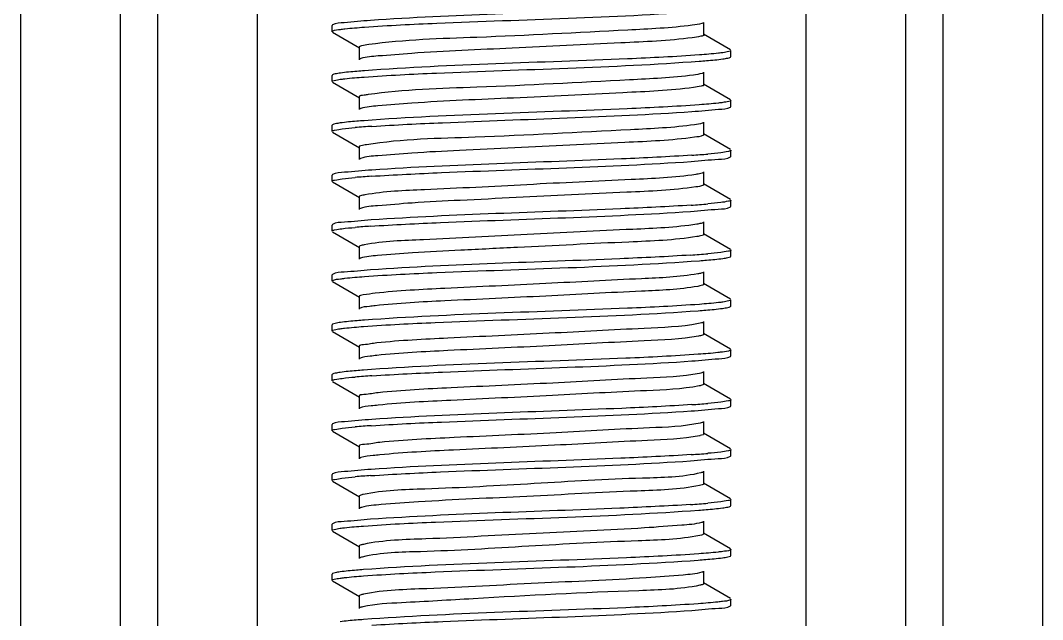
# Model space of a CAD drawing. Extents: x 4995099 to 5303443, y 4627657 to 4889583.
# Drawn here: x 5045632 to 5046242, y 4732679 to 4733037 of the extents above; entities that cross this region are included whole.
import ezdxf

# ---------------------------------------------------------------- set-up
doc = ezdxf.new("R2010")
doc.units = 0
doc.header["$LTSCALE"] = 1000
doc.header["$MEASUREMENT"] = 0
doc.layers.get('0').update_dxf_attribs({"color": 4, "linetype": 'CONTINUOUS'})

msp = doc.modelspace()

# ---------------------------------------------------------------- linework, layer by layer
at = {"linetype": 'Continuous'}
for p, q in [((5045631.61, 4737945.93), (5045631.61, 4732019.65)), ((5045691.14, 4737945.93), (5045691.14, 4732019.65)), ((5045713.46, 4737945.93), (5045713.46, 4732019.65)), ((5045773, 4737945.93), (5045773, 4732019.65)), ((5046100.42, 4737945.93), (5046100.42, 4732019.65)), ((5046159.95, 4737945.93), (5046159.95, 4732019.65)), ((5046182.28, 4737945.93), (5046182.28, 4732019.65)), ((5046241.81, 4737945.93), (5046241.81, 4732019.65)), ((5045817.93, 4733034.32), (5045817.64, 4733034)), ((5045817.64, 4733030.28), (5045817.64, 4733034)), ((5045817.64, 4733030.28), (5045817.64, 4733034)), ((5046039.66, 4733028.41), (5046039.66, 4733035.86)), ((5045817.93, 4733029.95), (5045834.08, 4733020.6)), ((5046055.49, 4733019.44), (5046039.34, 4733028.79)), ((5045833.76, 4733020.97), (5045833.76, 4733013.53)), ((5046055.49, 4733015.07), (5046055.77, 4733015.39)), ((5046055.77, 4733015.39), (5046055.77, 4733019.11)), ((5046055.77, 4733015.39), (5046055.77, 4733019.11)), ((5045817.93, 4733004.56), (5045817.64, 4733004.23)), ((5045817.64, 4733000.51), (5045817.64, 4733004.23)), ((5045817.64, 4733000.51), (5045817.64, 4733004.23)), ((5046039.66, 4732998.65), (5046039.66, 4733006.09)), ((5045817.93, 4733000.18), (5045834.08, 4732990.83)), ((5046055.49, 4732989.67), (5046039.34, 4732999.03)), ((5045833.76, 4732991.21), (5045833.76, 4732983.77)), ((5046055.49, 4732985.3), (5046055.77, 4732985.63)), ((5046055.77, 4732985.63), (5046055.77, 4732989.35)), ((5046055.77, 4732985.63), (5046055.77, 4732989.35)), ((5045817.93, 4732974.79), (5045817.64, 4732974.46)), ((5045817.64, 4732970.74), (5045817.64, 4732974.46)), ((5045817.64, 4732970.74), (5045817.64, 4732974.46)), ((5046039.66, 4732968.88), (5046039.66, 4732976.32)), ((5045817.93, 4732970.42), (5045834.08, 4732961.06)), ((5046055.49, 4732959.91), (5046039.34, 4732969.26)), ((5045833.76, 4732961.44), (5045833.76, 4732954)), ((5046055.49, 4732955.53), (5046055.77, 4732955.86)), ((5046055.77, 4732955.86), (5046055.77, 4732959.58)), ((5046055.77, 4732955.86), (5046055.77, 4732959.58)), ((5045817.93, 4732945.02), (5045817.64, 4732944.7)), ((5045817.64, 4732940.98), (5045817.64, 4732944.7)), ((5045817.64, 4732940.98), (5045817.64, 4732944.7)), ((5046039.66, 4732939.12), (5046039.66, 4732946.56)), ((5045817.93, 4732940.65), (5045834.08, 4732931.3)), ((5046055.49, 4732930.14), (5046039.34, 4732939.49)), ((5045833.76, 4732931.68), (5045833.76, 4732924.23)), ((5046055.77, 4732926.09), (5046055.77, 4732929.81)), ((5046055.77, 4732926.09), (5046055.77, 4732929.81)), ((5045834.65, 4732924.86), (5045834.08, 4732924.61)), ((5046055.49, 4732925.77), (5046055.77, 4732926.09)), ((5045817.93, 4732915.26), (5045817.64, 4732914.93)), ((5045817.64, 4732911.21), (5045817.64, 4732914.93)), ((5045817.64, 4732911.21), (5045817.64, 4732914.93)), ((5046039.66, 4732909.35), (5046039.66, 4732916.79)), ((5045817.93, 4732910.88), (5045834.08, 4732901.53)), ((5046055.49, 4732900.37), (5046039.34, 4732909.73)), ((5045833.76, 4732901.91), (5045833.76, 4732894.47)), ((5046055.77, 4732896.33), (5046055.77, 4732900.05)), ((5046055.77, 4732896.33), (5046055.77, 4732900.05)), ((5045834.59, 4732895.07), (5045834.08, 4732894.84)), ((5046055.49, 4732896), (5046055.77, 4732896.33)), ((5046039.66, 4732879.58), (5046039.66, 4732887.03)), ((5045817.93, 4732885.49), (5045817.64, 4732885.17)), ((5045817.64, 4732881.45), (5045817.64, 4732885.17)), ((5045817.64, 4732881.45), (5045817.64, 4732885.17)), ((5045817.93, 4732881.12), (5045834.08, 4732871.77)), ((5046055.49, 4732870.61), (5046039.34, 4732879.96)), ((5045833.76, 4732872.14), (5045833.76, 4732864.7)), ((5046055.77, 4732866.56), (5046055.77, 4732870.28)), ((5046055.77, 4732866.56), (5046055.77, 4732870.28)), ((5046055.49, 4732866.24), (5046055.77, 4732866.56)), ((5046039.66, 4732849.82), (5046039.66, 4732857.26)), ((5045817.93, 4732855.73), (5045817.64, 4732855.4)), ((5045817.64, 4732851.68), (5045817.64, 4732855.4)), ((5045817.64, 4732851.68), (5045817.64, 4732855.4)), ((5045817.93, 4732851.35), (5045834.08, 4732842)), ((5046055.49, 4732840.84), (5046039.34, 4732850.2)), ((5045833.76, 4732842.38), (5045833.76, 4732834.94)), ((5046055.77, 4732836.8), (5046055.77, 4732840.52)), ((5046055.77, 4732836.8), (5046055.77, 4732840.52)), ((5046055.49, 4732836.47), (5046055.77, 4732836.8)), ((5046039.66, 4732820.05), (5046039.66, 4732827.49)), ((5045817.93, 4732825.96), (5045817.64, 4732825.63)), ((5045817.64, 4732821.91), (5045817.64, 4732825.63)), ((5045817.64, 4732821.91), (5045817.64, 4732825.63)), ((5045817.93, 4732821.59), (5045834.08, 4732812.23)), ((5046055.49, 4732811.08), (5046039.34, 4732820.43)), ((5045833.76, 4732812.61), (5045833.76, 4732805.17)), ((5046055.77, 4732807.03), (5046055.77, 4732810.75)), ((5046055.77, 4732807.03), (5046055.77, 4732810.75)), ((5046055.49, 4732806.7), (5046055.77, 4732807.03)), ((5045817.93, 4732796.19), (5045817.64, 4732795.87)), ((5045817.64, 4732792.15), (5045817.64, 4732795.87)), ((5045817.64, 4732792.15), (5045817.64, 4732795.87)), ((5046039.66, 4732790.29), (5046039.66, 4732797.73)), ((5045817.93, 4732791.82), (5045834.08, 4732782.47)), ((5046055.49, 4732781.31), (5046039.34, 4732790.66)), ((5045833.76, 4732782.85), (5045833.76, 4732775.4)), ((5046055.49, 4732776.94), (5046055.77, 4732777.26)), ((5046055.77, 4732777.26), (5046055.77, 4732780.98)), ((5046055.77, 4732777.26), (5046055.77, 4732780.98)), ((5045817.93, 4732766.43), (5045817.64, 4732766.1)), ((5045817.64, 4732762.38), (5045817.64, 4732766.1)), ((5045817.64, 4732762.38), (5045817.64, 4732766.1)), ((5046039.66, 4732760.52), (5046039.66, 4732767.96)), ((5045817.93, 4732762.05), (5045834.08, 4732752.7)), ((5046037.82, 4732759.62), (5046037.08, 4732759.46)), ((5046055.49, 4732751.54), (5046039.34, 4732760.9)), ((5045833.76, 4732753.08), (5045833.76, 4732745.64)), ((5046055.49, 4732747.17), (5046055.77, 4732747.5)), ((5046055.77, 4732747.5), (5046055.77, 4732751.22)), ((5046055.77, 4732747.5), (5046055.77, 4732751.22)), ((5045817.93, 4732736.66), (5045817.64, 4732736.34)), ((5045817.64, 4732732.62), (5045817.64, 4732736.34)), ((5045817.64, 4732732.62), (5045817.64, 4732736.34)), ((5046039.66, 4732730.75), (5046039.66, 4732738.2)), ((5045817.93, 4732732.29), (5045834.08, 4732722.94)), ((5046038.19, 4732729.95), (5046037.14, 4732729.7)), ((5046055.49, 4732721.78), (5046039.34, 4732731.13)), ((5045833.76, 4732723.31), (5045833.76, 4732715.87)), ((5046055.49, 4732717.41), (5046055.77, 4732717.73)), ((5046055.77, 4732717.73), (5046055.77, 4732721.45)), ((5046055.77, 4732717.73), (5046055.77, 4732721.45)), ((5045817.93, 4732706.9), (5045817.64, 4732706.57)), ((5045817.64, 4732702.85), (5045817.64, 4732706.57)), ((5045817.64, 4732702.85), (5045817.64, 4732706.57)), ((5046039.66, 4732700.99), (5046039.66, 4732708.43)), ((5045817.93, 4732702.52), (5045834.08, 4732693.17)), ((5046055.49, 4732692.01), (5046039.34, 4732701.37)), ((5045833.76, 4732693.55), (5045833.76, 4732686.11)), ((5046055.49, 4732687.64), (5046055.77, 4732687.97)), ((5046055.77, 4732687.97), (5046055.77, 4732691.69)), ((5046055.77, 4732687.97), (5046055.77, 4732691.69))]:
    msp.add_line(p, q, dxfattribs=at)
for centre, radius, start, end in [((5045876.11, 4732440.4), 534.52, 93.71895, 94.79924), ((5045997.95, 4733481.69), 526.25, 273.76006, 274.8008), ((5045875.6, 4732417.15), 527.98, 93.75186, 94.80005), ((5045997.44, 4733458.37), 532.72, 273.72734, 274.80006), ((5045875.06, 4732394.16), 521.18, 93.78639, 94.80097), ((5045996.96, 4733434.7), 538.84, 273.69663, 274.79946), ((5045876.13, 4732291.36), 534.73, 93.7179, 94.79922), ((5045997.97, 4733332.64), 526.03, 273.76117, 274.80082), ((5045875.62, 4732268.1), 528.2, 93.75075, 94.80002), ((5046032.04, 4732813.61), 24.9, 281.44919, 282.46194), ((5045997.46, 4733309.33), 532.52, 273.72838, 274.80008), ((5045875.08, 4732245.11), 521.41, 93.78523, 94.80094), ((5045996.98, 4733285.67), 538.64, 273.6976, 274.79947)]:
    msp.add_arc(centre, radius, start, end, dxfattribs=at)
for points, knots in [([(5046031.69, 4733045.81), (5046017.59, 4733044.88), (5045953.9, 4733041.84), (5045890.14, 4733040.32), (5045840.63, 4733036.99)], [0, 0, 0, 0, 0.221727, 1, 1, 1, 1]), ([(5045836.95, 4733033.01), (5045851.34, 4733034.06), (5045918.01, 4733037.31), (5045984.78, 4733038.61), (5046036.96, 4733042.46)], [0, 0, 0, 0, 0.216168, 1, 1, 1, 1]), ([(5045840.63, 4733036.99), (5045835.37, 4733036.63), (5045828.01, 4733035.61), (5045819.98, 4733035.5), (5045817.93, 4733034.32)], [0, 0, 0, 0, 0.690699, 1, 1, 1, 1]), ([(5046032.69, 4733034.1), (5046019.9, 4733032.48), (5045976.97, 4733030.44), (5045912.66, 4733026.81), (5045860.9, 4733025.55), (5045839.5, 4733022.56)], [0, 0, 0, 0, 0.199783, 0.665188, 1, 1, 1, 1]), ([(5046039.33, 4733035.48), (5046039.07, 4733035.32), (5046036.89, 4733034.6), (5046034.63, 4733034.35), (5046032.69, 4733034.1)], [0, 0, 0, 0, 0.137062, 1, 1, 1, 1]), ([(5045817.64, 4733030.28), (5045817.64, 4733030.43), (5045819.41, 4733031.54), (5045821.02, 4733031.43), (5045822.59, 4733031.65)], [0, 0, 0, 0, 0.088884, 1, 1, 1, 1]), ([(5045822.59, 4733031.65), (5045823.5, 4733031.77), (5045828.28, 4733032.35), (5045833.07, 4733032.73), (5045836.95, 4733033.01)], [0, 0, 0, 0, 0.191575, 1, 1, 1, 1]), ([(5046039.66, 4733028.41), (5046039.66, 4733027.76), (5046036.17, 4733027.36), (5046034.43, 4733026.88), (5046032.69, 4733026.66)], [0, 0, 0, 0, 0.271371, 1, 1, 1, 1]), ([(5045839.5, 4733022.56), (5045838.06, 4733022.36), (5045836.58, 4733021.98), (5045833.76, 4733021.52), (5045833.76, 4733020.97)], [0, 0, 0, 0, 0.725335, 1, 1, 1, 1]), ([(5046032.69, 4733026.66), (5046018.54, 4733024.86), (5045982.64, 4733023.26), (5045926.85, 4733020.37), (5045878.41, 4733018.53), (5045848.43, 4733016), (5045838.17, 4733015.27), (5045834.86, 4733014.23)], [0, 0, 0, 0, 0.215732, 0.542961, 0.846149, 0.947566, 1, 1, 1, 1]), ([(5046036.96, 4733016.41), (5046022.67, 4733015.36), (5045955.99, 4733012.11), (5045889.22, 4733010.78), (5045836.95, 4733006.97)], [0, 0, 0, 0, 0.214685, 1, 1, 1, 1]), ([(5046050.97, 4733017.76), (5046050.09, 4733017.64), (5046045.42, 4733017.06), (5046040.74, 4733016.69), (5046036.96, 4733016.41)], [0, 0, 0, 0, 0.191301, 1, 1, 1, 1]), ([(5046055.77, 4733019.11), (5046055.77, 4733018.65), (5046053.42, 4733018.25), (5046052.18, 4733017.93), (5046050.97, 4733017.76)], [0, 0, 0, 0, 0.27461, 1, 1, 1, 1]), ([(5045834.86, 4733014.23), (5045834.71, 4733014.18), (5045834.45, 4733014.09), (5045834.19, 4733013.97), (5045834.08, 4733013.91)], [0, 0, 0, 0, 0.562806, 1, 1, 1, 1]), ([(5045836.75, 4733003.23), (5045851.11, 4733004.28), (5045917.83, 4733007.53), (5045984.64, 4733008.84), (5046036.89, 4733012.69)], [0, 0, 0, 0, 0.215679, 1, 1, 1, 1]), ([(5046036.89, 4733012.69), (5046038.33, 4733012.79), (5046043.03, 4733013.16), (5046047.73, 4733013.58), (5046050.96, 4733014.04)], [0, 0, 0, 0, 0.307511, 1, 1, 1, 1]), ([(5046050.96, 4733014.04), (5046051.94, 4733014.18), (5046053.46, 4733014.44), (5046055.01, 4733014.79), (5046055.49, 4733015.07)], [0, 0, 0, 0, 0.642979, 1, 1, 1, 1]), ([(5045822.59, 4733005.6), (5045821.57, 4733005.46), (5045820.02, 4733005.19), (5045818.42, 4733004.84), (5045817.93, 4733004.56)], [0, 0, 0, 0, 0.644106, 1, 1, 1, 1]), ([(5045822.53, 4733001.87), (5045823.44, 4733002), (5045828.16, 4733002.57), (5045832.91, 4733002.95), (5045836.75, 4733003.23)], [0, 0, 0, 0, 0.191496, 1, 1, 1, 1]), ([(5045836.95, 4733006.97), (5045835.47, 4733006.86), (5045830.68, 4733006.49), (5045825.89, 4733006.06), (5045822.59, 4733005.6)], [0, 0, 0, 0, 0.307212, 1, 1, 1, 1]), ([(5046033.42, 4733004.43), (5046020.74, 4733002.73), (5045977.55, 4733000.75), (5045912.88, 4732996.98), (5045860.62, 4732995.85), (5045839.11, 4732992.74)], [0, 0, 0, 0, 0.197098, 0.665048, 1, 1, 1, 1]), ([(5046039.33, 4733005.71), (5046039.09, 4733005.57), (5046037.16, 4733004.91), (5046035.14, 4733004.66), (5046033.42, 4733004.43)], [0, 0, 0, 0, 0.140352, 1, 1, 1, 1]), ([(5045817.64, 4733000.51), (5045817.64, 4733000.98), (5045820.05, 4733001.37), (5045821.31, 4733001.7), (5045822.53, 4733001.87)], [0, 0, 0, 0, 0.274258, 1, 1, 1, 1]), ([(5046033.42, 4732996.99), (5046019.44, 4732995.11), (5045983.52, 4732993.58), (5045927.52, 4732990.62), (5045878.63, 4732988.8), (5045848.39, 4732986.21), (5045838.06, 4732985.51), (5045834.78, 4732984.43)], [0, 0, 0, 0, 0.212511, 0.540713, 0.846077, 0.947938, 1, 1, 1, 1]), ([(5046039.66, 4732998.65), (5046039.66, 4732998.05), (5046036.57, 4732997.62), (5046034.98, 4732997.2), (5046033.42, 4732996.99)], [0, 0, 0, 0, 0.273189, 1, 1, 1, 1]), ([(5045839.11, 4732992.74), (5045838.33, 4732992.63), (5045836.82, 4732992.2), (5045833.75, 4732992.29), (5045833.76, 4732991.21)], [0, 0, 0, 0, 0.421551, 1, 1, 1, 1]), ([(5046036.89, 4732986.64), (5046022.56, 4732985.59), (5045955.85, 4732982.33), (5045889.03, 4732981.01), (5045836.75, 4732977.18)], [0, 0, 0, 0, 0.215024, 1, 1, 1, 1]), ([(5046032.47, 4732982.61), (5046037.8, 4732982.97), (5046045.27, 4732984), (5046053.41, 4732984.11), (5046055.49, 4732985.3)], [0, 0, 0, 0, 0.690937, 1, 1, 1, 1]), ([(5046050.96, 4732987.99), (5046050.06, 4732987.87), (5046045.39, 4732987.29), (5046040.69, 4732986.92), (5046036.89, 4732986.64)], [0, 0, 0, 0, 0.191312, 1, 1, 1, 1]), ([(5046055.77, 4732989.35), (5046055.77, 4732988.88), (5046053.41, 4732988.49), (5046052.17, 4732988.17), (5046050.96, 4732987.99)], [0, 0, 0, 0, 0.274539, 1, 1, 1, 1]), ([(5045834.78, 4732984.43), (5045834.65, 4732984.39), (5045834.41, 4732984.3), (5045834.18, 4732984.2), (5045834.08, 4732984.14)], [0, 0, 0, 0, 0.558561, 1, 1, 1, 1]), ([(5045841.44, 4732973.79), (5045855.5, 4732974.72), (5045919.17, 4732977.77), (5045982.92, 4732979.29), (5046032.47, 4732982.61)], [0, 0, 0, 0, 0.220951, 1, 1, 1, 1]), ([(5045822.53, 4732975.83), (5045821.53, 4732975.69), (5045819.99, 4732975.42), (5045818.42, 4732975.07), (5045817.93, 4732974.79)], [0, 0, 0, 0, 0.643624, 1, 1, 1, 1]), ([(5045836.75, 4732977.18), (5045835.29, 4732977.08), (5045830.54, 4732976.71), (5045825.8, 4732976.28), (5045822.53, 4732975.83)], [0, 0, 0, 0, 0.307309, 1, 1, 1, 1]), ([(5046034.11, 4732974.76), (5046021.43, 4732972.96), (5045977.62, 4732971.06), (5045912.45, 4732967.03), (5045859.59, 4732966.24), (5045838.17, 4732962.83)], [0, 0, 0, 0, 0.195714, 0.66858, 1, 1, 1, 1]), ([(5046039.33, 4732975.95), (5046039.11, 4732975.82), (5046037.41, 4732975.21), (5046035.62, 4732974.98), (5046034.11, 4732974.76)], [0, 0, 0, 0, 0.143993, 1, 1, 1, 1]), ([(5045817.64, 4732970.74), (5045817.64, 4732971.31), (5045820.69, 4732971.65), (5045822.2, 4732972.07), (5045823.73, 4732972.26)], [0, 0, 0, 0, 0.27062, 1, 1, 1, 1]), ([(5046034.11, 4732967.32), (5046020.31, 4732965.36), (5045984.41, 4732963.87), (5045937.6, 4732961.48), (5045895.24, 4732959.48), (5045867.91, 4732958.16), (5045848.37, 4732956.42), (5045837.97, 4732955.75), (5045834.71, 4732954.64)], [0, 0, 0, 0, 0.209152, 0.538245, 0.703966, 0.845837, 0.948213, 1, 1, 1, 1]), ([(5046039.66, 4732968.88), (5046039.66, 4732968.71), (5046037.7, 4732967.45), (5046035.87, 4732967.57), (5046034.11, 4732967.32)], [0, 0, 0, 0, 0.089964, 1, 1, 1, 1]), ([(5045838.17, 4732962.83), (5045837.06, 4732962.66), (5045835.88, 4732962.37), (5045833.75, 4732961.88), (5045833.76, 4732961.44)], [0, 0, 0, 0, 0.720116, 1, 1, 1, 1]), ([(5045834.71, 4732954.64), (5045834.59, 4732954.6), (5045834.38, 4732954.52), (5045834.17, 4732954.43), (5045834.08, 4732954.38)], [0, 0, 0, 0, 0.554726, 1, 1, 1, 1]), ([(5046032.47, 4732956.57), (5046018.49, 4732955.63), (5045954.82, 4732952.57), (5045891.08, 4732951.04), (5045841.44, 4732947.75)], [0, 0, 0, 0, 0.219663, 1, 1, 1, 1]), ([(5046032.08, 4732952.82), (5046037.5, 4732953.18), (5046045.09, 4732954.23), (5046053.38, 4732954.33), (5046055.49, 4732955.53)], [0, 0, 0, 0, 0.691235, 1, 1, 1, 1]), ([(5046055.77, 4732959.58), (5046055.77, 4732959.02), (5046052.79, 4732958.68), (5046051.3, 4732958.26), (5046049.8, 4732958.07)], [0, 0, 0, 0, 0.270908, 1, 1, 1, 1]), ([(5045841.05, 4732944), (5045855.04, 4732944.93), (5045918.71, 4732947.99), (5045982.46, 4732949.52), (5046032.08, 4732952.82)], [0, 0, 0, 0, 0.219921, 1, 1, 1, 1]), ([(5045817.64, 4732940.98), (5045817.64, 4732941.54), (5045820.64, 4732941.88), (5045822.15, 4732942.3), (5045823.65, 4732942.49)], [0, 0, 0, 0, 0.270822, 1, 1, 1, 1]), ([(5045841.44, 4732947.75), (5045835.99, 4732947.38), (5045828.37, 4732946.33), (5045820.04, 4732946.24), (5045817.93, 4732945.02)], [0, 0, 0, 0, 0.691322, 1, 1, 1, 1]), ([(5046034.76, 4732945.09), (5046022.04, 4732943.17), (5045988.35, 4732941.74), (5045934.36, 4732939.07), (5045881.37, 4732936.16), (5045848.89, 4732935.02), (5045837.15, 4732932.9)], [0, 0, 0, 0, 0.194809, 0.509786, 0.819314, 1, 1, 1, 1]), ([(5046039.33, 4732946.18), (5046038.84, 4732945.9), (5046037.28, 4732945.52), (5046035.75, 4732945.24), (5046034.76, 4732945.09)], [0, 0, 0, 0, 0.362559, 1, 1, 1, 1]), ([(5046034.76, 4732937.65), (5046021.16, 4732935.6), (5045985.28, 4732934.19), (5045938.42, 4732931.75), (5045895.7, 4732929.73), (5045868.08, 4732928.41), (5045848.38, 4732926.64), (5045837.9, 4732926), (5045834.65, 4732924.86)], [0, 0, 0, 0, 0.205664, 0.535582, 0.702489, 0.845448, 0.948405, 1, 1, 1, 1]), ([(5046039.66, 4732939.12), (5046039.66, 4732938.96), (5046037.98, 4732937.78), (5046036.31, 4732937.88), (5046034.76, 4732937.65)], [0, 0, 0, 0, 0.092494, 1, 1, 1, 1]), ([(5045837.15, 4732932.9), (5045836.3, 4732932.74), (5045835.34, 4732932.52), (5045833.75, 4732932.02), (5045833.76, 4732931.68)], [0, 0, 0, 0, 0.713836, 1, 1, 1, 1]), ([(5046055.77, 4732929.81), (5046055.77, 4732929.25), (5046052.75, 4732928.91), (5046051.24, 4732928.49), (5046049.72, 4732928.3)], [0, 0, 0, 0, 0.270705, 1, 1, 1, 1]), ([(5046032.08, 4732926.77), (5046018.04, 4732925.84), (5045954.36, 4732922.79), (5045890.62, 4732921.26), (5045841.05, 4732917.95)], [0, 0, 0, 0, 0.220688, 1, 1, 1, 1]), ([(5046031.7, 4732923.03), (5046037.22, 4732923.39), (5046044.93, 4732924.46), (5046053.35, 4732924.54), (5046055.49, 4732925.77)], [0, 0, 0, 0, 0.691515, 1, 1, 1, 1]), ([(5045841.05, 4732917.95), (5045835.69, 4732917.6), (5045828.19, 4732916.56), (5045820.01, 4732916.45), (5045817.93, 4732915.26)], [0, 0, 0, 0, 0.691024, 1, 1, 1, 1]), ([(5045840.64, 4732914.21), (5045854.57, 4732915.14), (5045918.25, 4732918.21), (5045982.01, 4732919.75), (5046031.7, 4732923.03)], [0, 0, 0, 0, 0.218885, 1, 1, 1, 1]), ([(5045817.64, 4732911.21), (5045817.64, 4732911.77), (5045820.59, 4732912.11), (5045822.08, 4732912.52), (5045823.56, 4732912.71)], [0, 0, 0, 0, 0.271063, 1, 1, 1, 1]), ([(5046035.37, 4732915.42), (5046022.77, 4732913.39), (5045988.91, 4732912.05), (5045934.52, 4732909.32), (5045881.1, 4732906.31), (5045848.39, 4732905.3), (5045836.73, 4732903.05)], [0, 0, 0, 0, 0.192287, 0.509303, 0.821123, 1, 1, 1, 1]), ([(5046039.33, 4732916.42), (5046038.9, 4732916.16), (5046037.55, 4732915.81), (5046036.22, 4732915.56), (5046035.37, 4732915.42)], [0, 0, 0, 0, 0.368275, 1, 1, 1, 1]), ([(5046035.37, 4732907.98), (5046021.99, 4732905.82), (5045986.16, 4732904.53), (5045939.25, 4732902.01), (5045896.19, 4732899.99), (5045868.27, 4732898.67), (5045848.41, 4732896.85), (5045837.84, 4732896.24), (5045834.59, 4732895.07)], [0, 0, 0, 0, 0.202057, 0.532738, 0.700843, 0.844928, 0.948524, 1, 1, 1, 1]), ([(5046039.66, 4732909.35), (5046039.66, 4732908.92), (5046037.61, 4732908.43), (5046036.45, 4732908.15), (5046035.37, 4732907.98)], [0, 0, 0, 0, 0.280678, 1, 1, 1, 1]), ([(5045836.73, 4732903.05), (5045835.98, 4732902.91), (5045835.12, 4732902.71), (5045833.76, 4732902.22), (5045833.76, 4732901.91)], [0, 0, 0, 0, 0.710342, 1, 1, 1, 1]), ([(5046055.77, 4732900.05), (5046055.77, 4732899.48), (5046052.72, 4732899.14), (5046051.19, 4732898.72), (5046049.66, 4732898.52)], [0, 0, 0, 0, 0.270538, 1, 1, 1, 1]), ([(5045836.95, 4732884.18), (5045851.34, 4732885.23), (5045918.02, 4732888.48), (5045984.79, 4732889.78), (5046036.96, 4732893.63)], [0, 0, 0, 0, 0.216188, 1, 1, 1, 1]), ([(5046031.7, 4732896.98), (5046017.6, 4732896.05), (5045953.91, 4732893.01), (5045890.15, 4732891.49), (5045840.64, 4732888.16)], [0, 0, 0, 0, 0.221694, 1, 1, 1, 1]), ([(5046036.96, 4732893.63), (5046038.4, 4732893.73), (5046043.08, 4732894.1), (5046047.76, 4732894.52), (5046050.98, 4732894.98)], [0, 0, 0, 0, 0.307529, 1, 1, 1, 1]), ([(5046050.98, 4732894.98), (5046051.96, 4732895.12), (5046053.47, 4732895.38), (5046055.01, 4732895.73), (5046055.49, 4732896)], [0, 0, 0, 0, 0.642817, 1, 1, 1, 1]), ([(5045840.64, 4732888.16), (5045835.38, 4732887.81), (5045828.01, 4732886.78), (5045819.98, 4732886.67), (5045817.93, 4732885.49)], [0, 0, 0, 0, 0.69071, 1, 1, 1, 1]), ([(5045817.64, 4732881.45), (5045817.64, 4732881.6), (5045819.41, 4732882.71), (5045821.03, 4732882.6), (5045822.59, 4732882.82)], [0, 0, 0, 0, 0.088875, 1, 1, 1, 1]), ([(5045822.59, 4732882.82), (5045823.51, 4732882.94), (5045828.28, 4732883.52), (5045833.08, 4732883.9), (5045836.95, 4732884.18)], [0, 0, 0, 0, 0.191576, 1, 1, 1, 1]), ([(5046035.94, 4732885.75), (5046024.89, 4732883.84), (5045994.51, 4732882.6), (5045944.27, 4732879.83), (5045891.23, 4732877.44), (5045857.23, 4732875.72), (5045843.4, 4732874.21)], [0, 0, 0, 0, 0.174435, 0.471025, 0.783552, 1, 1, 1, 1]), ([(5046039.33, 4732886.65), (5046038.95, 4732886.43), (5046037.81, 4732886.1), (5046036.66, 4732885.87), (5046035.94, 4732885.75)], [0, 0, 0, 0, 0.374646, 1, 1, 1, 1]), ([(5046035.94, 4732878.31), (5046024.89, 4732876.4), (5045994.51, 4732875.16), (5045944.27, 4732872.39), (5045891.23, 4732870), (5045857.23, 4732868.28), (5045843.4, 4732866.77)], [0, 0, 0, 0, 0.174435, 0.471025, 0.783552, 1, 1, 1, 1]), ([(5046039.66, 4732879.58), (5046039.66, 4732879.21), (5046037.91, 4732878.71), (5046036.88, 4732878.47), (5046035.94, 4732878.31)], [0, 0, 0, 0, 0.284151, 1, 1, 1, 1]), ([(5045843.4, 4732874.21), (5045840.99, 4732873.95), (5045838.68, 4732873.24), (5045833.75, 4732873.03), (5045833.76, 4732872.14)], [0, 0, 0, 0, 0.732932, 1, 1, 1, 1]), ([(5046050.98, 4732868.93), (5046050.09, 4732868.81), (5046045.43, 4732868.23), (5046040.74, 4732867.86), (5046036.96, 4732867.58)], [0, 0, 0, 0, 0.191301, 1, 1, 1, 1]), ([(5046055.77, 4732870.28), (5046055.77, 4732869.82), (5046053.42, 4732869.42), (5046052.18, 4732869.1), (5046050.98, 4732868.93)], [0, 0, 0, 0, 0.274613, 1, 1, 1, 1]), ([(5045843.4, 4732866.77), (5045842.23, 4732866.64), (5045839.14, 4732866.18), (5045835.8, 4732866.07), (5045834.08, 4732865.08)], [0, 0, 0, 0, 0.372044, 1, 1, 1, 1]), ([(5045836.4, 4732854.37), (5045850.66, 4732855.43), (5045917.29, 4732858.68), (5045984.02, 4732860.02), (5046036.28, 4732863.81)], [0, 0, 0, 0, 0.214378, 1, 1, 1, 1]), ([(5046036.96, 4732867.58), (5046022.67, 4732866.53), (5045956, 4732863.28), (5045889.23, 4732861.94), (5045836.95, 4732858.14)], [0, 0, 0, 0, 0.214671, 1, 1, 1, 1]), ([(5046036.28, 4732863.81), (5046037.77, 4732863.92), (5046042.61, 4732864.3), (5046047.46, 4732864.72), (5046050.79, 4732865.19)], [0, 0, 0, 0, 0.30728, 1, 1, 1, 1]), ([(5046050.79, 4732865.19), (5046051.82, 4732865.33), (5046053.39, 4732865.6), (5046054.99, 4732865.95), (5046055.49, 4732866.24)], [0, 0, 0, 0, 0.644379, 1, 1, 1, 1]), ([(5045822.59, 4732856.77), (5045821.58, 4732856.63), (5045820.02, 4732856.36), (5045818.42, 4732856.01), (5045817.93, 4732855.73)], [0, 0, 0, 0, 0.644124, 1, 1, 1, 1]), ([(5045836.95, 4732858.14), (5045835.48, 4732858.03), (5045830.69, 4732857.66), (5045825.89, 4732857.23), (5045822.59, 4732856.77)], [0, 0, 0, 0, 0.30721, 1, 1, 1, 1]), ([(5046039.33, 4732856.88), (5046039, 4732856.69), (5046038.04, 4732856.4), (5046037.07, 4732856.19), (5046036.47, 4732856.08)], [0, 0, 0, 0, 0.381761, 1, 1, 1, 1]), ([(5045817.64, 4732851.68), (5045817.64, 4732852.14), (5045819.99, 4732852.54), (5045821.22, 4732852.86), (5045822.42, 4732853.03)], [0, 0, 0, 0, 0.27468, 1, 1, 1, 1]), ([(5045822.42, 4732853.03), (5045823.31, 4732853.15), (5045827.96, 4732853.72), (5045832.63, 4732854.1), (5045836.4, 4732854.37)], [0, 0, 0, 0, 0.191268, 1, 1, 1, 1]), ([(5046036.47, 4732856.08), (5046025.79, 4732854.09), (5045995.89, 4732852.97), (5045946.09, 4732850.12), (5045892.81, 4732847.77), (5045858.44, 4732846.02), (5045844.29, 4732844.54)], [0, 0, 0, 0, 0.169335, 0.463986, 0.778446, 1, 1, 1, 1]), ([(5045844.29, 4732844.54), (5045841.66, 4732844.26), (5045839.17, 4732843.48), (5045833.75, 4732843.34), (5045833.76, 4732842.38)], [0, 0, 0, 0, 0.73383, 1, 1, 1, 1]), ([(5046036.47, 4732848.64), (5046025.79, 4732846.64), (5045995.89, 4732845.53), (5045946.09, 4732842.68), (5045892.81, 4732840.33), (5045858.44, 4732838.57), (5045844.29, 4732837.1)], [0, 0, 0, 0, 0.169335, 0.463986, 0.778446, 1, 1, 1, 1]), ([(5046039.66, 4732849.82), (5046039.65, 4732849.49), (5046038.19, 4732849), (5046037.28, 4732848.79), (5046036.47, 4732848.64)], [0, 0, 0, 0, 0.288381, 1, 1, 1, 1]), ([(5046050.79, 4732839.14), (5046049.87, 4732839.01), (5046045.04, 4732838.43), (5046040.2, 4732838.05), (5046036.28, 4732837.77)], [0, 0, 0, 0, 0.191487, 1, 1, 1, 1]), ([(5046055.77, 4732840.52), (5046055.77, 4732840.36), (5046053.99, 4732839.25), (5046052.37, 4732839.36), (5046050.79, 4732839.14)], [0, 0, 0, 0, 0.088741, 1, 1, 1, 1]), ([(5045844.29, 4732837.1), (5045843.01, 4732836.96), (5045839.63, 4732836.47), (5045835.95, 4732836.4), (5045834.08, 4732835.31)], [0, 0, 0, 0, 0.374075, 1, 1, 1, 1]), ([(5046036.28, 4732837.77), (5046021.87, 4732836.72), (5045955.24, 4732833.48), (5045888.51, 4732832.18), (5045836.4, 4732828.33)], [0, 0, 0, 0, 0.216629, 1, 1, 1, 1]), ([(5045841.46, 4732824.96), (5045855.51, 4732825.89), (5045919.19, 4732828.94), (5045982.93, 4732830.46), (5046032.48, 4732833.78)], [0, 0, 0, 0, 0.220985, 1, 1, 1, 1]), ([(5046032.48, 4732833.78), (5046037.81, 4732834.14), (5046045.27, 4732835.17), (5046053.42, 4732835.28), (5046055.49, 4732836.47)], [0, 0, 0, 0, 0.690927, 1, 1, 1, 1]), ([(5045822.42, 4732826.98), (5045821.44, 4732826.84), (5045819.94, 4732826.58), (5045818.41, 4732826.23), (5045817.93, 4732825.96)], [0, 0, 0, 0, 0.642692, 1, 1, 1, 1]), ([(5045836.4, 4732828.33), (5045834.97, 4732828.22), (5045830.3, 4732827.86), (5045825.63, 4732827.44), (5045822.42, 4732826.98)], [0, 0, 0, 0, 0.307565, 1, 1, 1, 1]), ([(5046036.96, 4732826.41), (5046026.66, 4732824.32), (5045997.24, 4732823.35), (5045947.91, 4732820.4), (5045894.41, 4732818.1), (5045859.67, 4732816.32), (5045845.22, 4732814.87)], [0, 0, 0, 0, 0.164215, 0.456918, 0.773319, 1, 1, 1, 1]), ([(5046039.33, 4732827.12), (5046039.05, 4732826.96), (5046038.26, 4732826.69), (5046037.46, 4732826.51), (5046036.96, 4732826.41)], [0, 0, 0, 0, 0.389817, 1, 1, 1, 1]), ([(5045817.64, 4732821.91), (5045817.64, 4732822.48), (5045820.69, 4732822.82), (5045822.21, 4732823.24), (5045823.73, 4732823.43)], [0, 0, 0, 0, 0.270614, 1, 1, 1, 1]), ([(5046039.66, 4732820.05), (5046039.66, 4732819.75), (5046038.39, 4732819.27), (5046037.57, 4732819.09), (5046036.86, 4732818.95)], [0, 0, 0, 0, 0.292222, 1, 1, 1, 1]), ([(5045845.22, 4732814.87), (5045842.36, 4732814.58), (5045839.67, 4732813.71), (5045833.75, 4732813.65), (5045833.76, 4732812.61)], [0, 0, 0, 0, 0.734573, 1, 1, 1, 1]), ([(5046036.86, 4732818.95), (5046026.5, 4732816.89), (5045997.06, 4732815.88), (5045947.72, 4732812.96), (5045894.31, 4732810.65), (5045859.64, 4732808.87), (5045845.22, 4732807.43)], [0, 0, 0, 0, 0.165027, 0.457743, 0.773694, 1, 1, 1, 1]), ([(5046032.48, 4732807.74), (5046018.51, 4732806.8), (5045954.84, 4732803.74), (5045891.09, 4732802.21), (5045841.46, 4732798.92)], [0, 0, 0, 0, 0.219629, 1, 1, 1, 1]), ([(5046055.77, 4732810.75), (5046055.77, 4732810.19), (5046052.79, 4732809.85), (5046051.3, 4732809.44), (5046049.8, 4732809.24)], [0, 0, 0, 0, 0.270915, 1, 1, 1, 1]), ([(5045845.22, 4732807.43), (5045843.81, 4732807.29), (5045840.13, 4732806.75), (5045836.12, 4732806.73), (5045834.08, 4732805.55)], [0, 0, 0, 0, 0.375922, 1, 1, 1, 1]), ([(5045841.06, 4732795.17), (5045855.05, 4732796.1), (5045918.73, 4732799.16), (5045982.47, 4732800.69), (5046032.09, 4732803.99)], [0, 0, 0, 0, 0.219955, 1, 1, 1, 1]), ([(5046032.09, 4732803.99), (5046037.51, 4732804.35), (5046045.1, 4732805.4), (5046053.38, 4732805.5), (5046055.49, 4732806.7)], [0, 0, 0, 0, 0.691226, 1, 1, 1, 1]), ([(5045841.46, 4732798.92), (5045836, 4732798.55), (5045828.37, 4732797.5), (5045820.05, 4732797.41), (5045817.93, 4732796.19)], [0, 0, 0, 0, 0.691332, 1, 1, 1, 1]), ([(5046037.41, 4732796.74), (5046027.49, 4732794.54), (5045998.56, 4732793.74), (5045949.73, 4732790.67), (5045896.03, 4732788.43), (5045860.93, 4732786.62), (5045846.19, 4732785.2)], [0, 0, 0, 0, 0.159071, 0.449817, 0.768166, 1, 1, 1, 1]), ([(5046039.33, 4732797.35), (5046039.1, 4732797.22), (5046038.46, 4732796.99), (5046037.81, 4732796.82), (5046037.41, 4732796.74)], [0, 0, 0, 0, 0.398908, 1, 1, 1, 1]), ([(5045817.64, 4732792.15), (5045817.64, 4732792.71), (5045820.65, 4732793.05), (5045822.15, 4732793.47), (5045823.65, 4732793.66)], [0, 0, 0, 0, 0.270815, 1, 1, 1, 1]), ([(5046039.66, 4732790.29), (5046039.66, 4732790.04), (5046038.68, 4732789.58), (5046037.98, 4732789.42), (5046037.41, 4732789.29)], [0, 0, 0, 0, 0.299631, 1, 1, 1, 1]), ([(5045846.19, 4732785.2), (5045843.09, 4732784.9), (5045840.19, 4732783.94), (5045833.76, 4732783.97), (5045833.76, 4732782.85)], [0, 0, 0, 0, 0.735179, 1, 1, 1, 1]), ([(5046036.98, 4732789.2), (5046026.81, 4732787.14), (5045997.75, 4732786.16), (5045948.88, 4732783.23), (5045895.56, 4732780.95), (5045860.78, 4732779.17), (5045846.19, 4732777.76)], [0, 0, 0, 0, 0.162868, 0.453695, 0.769951, 1, 1, 1, 1]), ([(5045846.19, 4732777.76), (5045844.88, 4732777.63), (5045841.11, 4732777.2), (5045837.27, 4732776.85), (5045834.89, 4732776.11)], [0, 0, 0, 0, 0.344737, 1, 1, 1, 1]), ([(5046032.09, 4732777.94), (5046018.05, 4732777.01), (5045954.38, 4732773.96), (5045890.63, 4732772.43), (5045841.06, 4732769.12)], [0, 0, 0, 0, 0.220655, 1, 1, 1, 1]), ([(5046055.77, 4732780.98), (5046055.77, 4732780.42), (5046052.75, 4732780.08), (5046051.24, 4732779.66), (5046049.72, 4732779.47)], [0, 0, 0, 0, 0.270711, 1, 1, 1, 1]), ([(5045834.89, 4732776.11), (5045834.73, 4732776.06), (5045834.46, 4732775.96), (5045834.19, 4732775.84), (5045834.08, 4732775.78)], [0, 0, 0, 0, 0.564999, 1, 1, 1, 1]), ([(5045840.66, 4732765.38), (5045854.58, 4732766.31), (5045918.27, 4732769.38), (5045982.03, 4732770.92), (5046031.71, 4732774.2)], [0, 0, 0, 0, 0.218919, 1, 1, 1, 1]), ([(5046031.71, 4732774.2), (5046037.22, 4732774.56), (5046044.93, 4732775.63), (5046053.35, 4732775.71), (5046055.49, 4732776.94)], [0, 0, 0, 0, 0.691506, 1, 1, 1, 1]), ([(5045841.06, 4732769.12), (5045835.7, 4732768.77), (5045828.2, 4732767.73), (5045820.01, 4732767.62), (5045817.93, 4732766.43)], [0, 0, 0, 0, 0.691034, 1, 1, 1, 1]), ([(5046037.82, 4732767.07), (5046026.48, 4732764.29), (5045992.9, 4732763.94), (5045938.15, 4732760.5), (5045882.65, 4732757.45), (5045848.32, 4732756.65), (5045836.28, 4732754.13)], [0, 0, 0, 0, 0.173415, 0.493457, 0.817191, 1, 1, 1, 1]), ([(5046039.33, 4732767.59), (5046039.14, 4732767.48), (5046038.64, 4732767.28), (5046038.13, 4732767.14), (5046037.82, 4732767.07)], [0, 0, 0, 0, 0.409248, 1, 1, 1, 1]), ([(5045817.64, 4732762.38), (5045817.64, 4732762.94), (5045820.6, 4732763.28), (5045822.08, 4732763.69), (5045823.56, 4732763.88)], [0, 0, 0, 0, 0.271054, 1, 1, 1, 1]), ([(5046037.08, 4732759.46), (5046024.85, 4732756.93), (5045990.13, 4732756.18), (5045934.34, 4732752.67), (5045883.25, 4732750.87), (5045850.48, 4732748.31), (5045839.03, 4732747.48), (5045835.22, 4732746.44)], [0, 0, 0, 0, 0.185116, 0.511346, 0.831141, 0.941355, 1, 1, 1, 1]), ([(5046039.66, 4732760.52), (5046039.66, 4732760.31), (5046038.88, 4732759.88), (5046038.29, 4732759.74), (5046037.82, 4732759.62)], [0, 0, 0, 0, 0.307326, 1, 1, 1, 1]), ([(5045836.28, 4732754.13), (5045835.64, 4732754), (5045834.88, 4732753.82), (5045833.76, 4732753.35), (5045833.76, 4732753.08)], [0, 0, 0, 0, 0.705072, 1, 1, 1, 1]), ([(5046031.71, 4732748.15), (5046017.61, 4732747.22), (5045953.93, 4732744.18), (5045890.17, 4732742.66), (5045840.66, 4732739.33)], [0, 0, 0, 0, 0.221661, 1, 1, 1, 1]), ([(5046055.77, 4732751.22), (5046055.77, 4732750.65), (5046052.72, 4732750.31), (5046051.19, 4732749.89), (5046049.66, 4732749.69)], [0, 0, 0, 0, 0.270543, 1, 1, 1, 1]), ([(5046050.85, 4732746.13), (5046051.86, 4732746.27), (5046053.41, 4732746.54), (5046055, 4732746.89), (5046055.49, 4732747.17)], [0, 0, 0, 0, 0.643862, 1, 1, 1, 1]), ([(5045835.22, 4732746.44), (5045834.99, 4732746.38), (5045834.61, 4732746.26), (5045834.23, 4732746.1), (5045834.08, 4732746.01)], [0, 0, 0, 0, 0.578625, 1, 1, 1, 1]), ([(5045836.48, 4732735.32), (5045850.79, 4732736.37), (5045917.48, 4732739.62), (5045984.26, 4732740.95), (5046036.54, 4732744.77)], [0, 0, 0, 0, 0.214801, 1, 1, 1, 1]), ([(5046036.54, 4732744.77), (5046038.01, 4732744.88), (5046042.79, 4732745.25), (5046047.56, 4732745.67), (5046050.85, 4732746.13)], [0, 0, 0, 0, 0.307294, 1, 1, 1, 1]), ([(5045840.66, 4732739.33), (5045835.39, 4732738.98), (5045828.02, 4732737.96), (5045819.98, 4732737.84), (5045817.93, 4732736.66)], [0, 0, 0, 0, 0.69072, 1, 1, 1, 1]), ([(5045822.45, 4732733.97), (5045823.34, 4732734.09), (5045828, 4732734.66), (5045832.69, 4732735.04), (5045836.48, 4732735.32)], [0, 0, 0, 0, 0.191284, 1, 1, 1, 1]), ([(5046038.19, 4732737.39), (5046034.37, 4732736.35), (5046022.92, 4732735.52), (5045990.14, 4732732.96), (5045939.06, 4732731.16), (5045883.27, 4732727.66), (5045848.56, 4732726.9), (5045836.34, 4732724.38)], [0, 0, 0, 0, 0.058704, 0.168955, 0.488756, 0.814934, 1, 1, 1, 1]), ([(5046039.33, 4732737.82), (5046039.18, 4732737.73), (5046038.81, 4732737.57), (5046038.42, 4732737.46), (5046038.19, 4732737.39)], [0, 0, 0, 0, 0.421015, 1, 1, 1, 1]), ([(5045817.64, 4732732.62), (5045817.64, 4732733.08), (5045820, 4732733.48), (5045821.24, 4732733.79), (5045822.45, 4732733.97)], [0, 0, 0, 0, 0.274595, 1, 1, 1, 1]), ([(5046037.14, 4732729.7), (5046025.09, 4732727.18), (5045990.75, 4732726.39), (5045935.25, 4732723.33), (5045880.5, 4732719.89), (5045846.92, 4732719.55), (5045835.59, 4732716.77)], [0, 0, 0, 0, 0.182853, 0.506638, 0.826678, 1, 1, 1, 1]), ([(5046039.66, 4732730.75), (5046039.66, 4732730.57), (5046039.06, 4732730.19), (5046038.57, 4732730.06), (5046038.19, 4732729.95)], [0, 0, 0, 0, 0.31689, 1, 1, 1, 1]), ([(5045836.34, 4732724.38), (5045835.69, 4732724.24), (5045834.91, 4732724.07), (5045833.76, 4732723.59), (5045833.76, 4732723.31)], [0, 0, 0, 0, 0.705674, 1, 1, 1, 1]), ([(5045835.59, 4732716.77), (5045835.28, 4732716.69), (5045834.77, 4732716.55), (5045834.27, 4732716.36), (5045834.08, 4732716.25)], [0, 0, 0, 0, 0.590483, 1, 1, 1, 1]), ([(5046036.54, 4732718.72), (5046022.16, 4732717.67), (5045955.47, 4732714.42), (5045888.69, 4732713.12), (5045836.49, 4732709.27)], [0, 0, 0, 0, 0.215992, 1, 1, 1, 1]), ([(5046036.29, 4732714.98), (5046037.78, 4732715.09), (5046042.62, 4732715.47), (5046047.46, 4732715.89), (5046050.79, 4732716.36)], [0, 0, 0, 0, 0.307279, 1, 1, 1, 1]), ([(5046050.85, 4732720.09), (5046049.94, 4732719.96), (5046045.19, 4732719.38), (5046040.41, 4732719), (5046036.54, 4732718.72)], [0, 0, 0, 0, 0.191497, 1, 1, 1, 1]), ([(5046050.79, 4732716.36), (5046051.82, 4732716.5), (5046053.39, 4732716.77), (5046054.99, 4732717.12), (5046055.49, 4732717.41)], [0, 0, 0, 0, 0.644365, 1, 1, 1, 1]), ([(5046055.77, 4732721.45), (5046055.77, 4732721.3), (5046054.02, 4732720.19), (5046052.41, 4732720.3), (5046050.85, 4732720.09)], [0, 0, 0, 0, 0.08899, 1, 1, 1, 1]), ([(5045836.41, 4732705.54), (5045850.67, 4732706.6), (5045917.3, 4732709.85), (5045984.02, 4732711.19), (5046036.29, 4732714.98)], [0, 0, 0, 0, 0.214392, 1, 1, 1, 1]), ([(5045817.64, 4732702.85), (5045817.64, 4732703.31), (5045819.99, 4732703.71), (5045821.22, 4732704.03), (5045822.43, 4732704.2)], [0, 0, 0, 0, 0.274677, 1, 1, 1, 1]), ([(5045822.45, 4732707.92), (5045821.46, 4732707.78), (5045819.95, 4732707.52), (5045818.41, 4732707.17), (5045817.93, 4732706.9)], [0, 0, 0, 0, 0.642876, 1, 1, 1, 1]), ([(5045822.43, 4732704.2), (5045823.31, 4732704.32), (5045827.96, 4732704.89), (5045832.63, 4732705.27), (5045836.41, 4732705.54)], [0, 0, 0, 0, 0.191268, 1, 1, 1, 1]), ([(5045836.49, 4732709.27), (5045835.04, 4732709.17), (5045830.36, 4732708.8), (5045825.67, 4732708.38), (5045822.45, 4732707.92)], [0, 0, 0, 0, 0.307549, 1, 1, 1, 1]), ([(5046038.47, 4732707.71), (5046034.83, 4732706.61), (5046023.6, 4732705.85), (5045991.13, 4732703.2), (5045939.96, 4732701.45), (5045883.86, 4732697.93), (5045848.83, 4732697.15), (5045836.43, 4732694.63)], [0, 0, 0, 0, 0.056298, 0.164993, 0.484397, 0.812655, 1, 1, 1, 1]), ([(5046039.33, 4732708.05), (5046039.22, 4732707.99), (5046038.93, 4732707.86), (5046038.64, 4732707.76), (5046038.47, 4732707.71)], [0, 0, 0, 0, 0.432297, 1, 1, 1, 1]), ([(5046037.17, 4732699.94), (5046025.27, 4732697.44), (5045979.82, 4732696.3), (5045920.58, 4732693.07), (5045865.73, 4732689.75), (5045843.57, 4732688.78), (5045836, 4732687.1)], [0, 0, 0, 0, 0.180921, 0.672092, 0.884578, 1, 1, 1, 1]), ([(5046038.52, 4732700.28), (5046038.32, 4732700.22), (5046037.87, 4732700.1), (5046037.42, 4732700), (5046037.17, 4732699.94)], [0, 0, 0, 0, 0.454993, 1, 1, 1, 1]), ([(5046039.66, 4732700.99), (5046039.66, 4732700.84), (5046039.22, 4732700.49), (5046038.81, 4732700.37), (5046038.52, 4732700.28)], [0, 0, 0, 0, 0.32895, 1, 1, 1, 1]), ([(5045836.43, 4732694.63), (5045835.76, 4732694.49), (5045834.96, 4732694.31), (5045833.76, 4732693.83), (5045833.76, 4732693.55)], [0, 0, 0, 0, 0.706595, 1, 1, 1, 1]), ([(5045836, 4732687.1), (5045835.6, 4732687.01), (5045834.95, 4732686.85), (5045834.32, 4732686.62), (5045834.09, 4732686.48)], [0, 0, 0, 0, 0.600854, 1, 1, 1, 1]), ([(5046036.29, 4732688.94), (5046021.88, 4732687.89), (5045955.25, 4732684.65), (5045888.52, 4732683.35), (5045836.41, 4732679.5)], [0, 0, 0, 0, 0.216609, 1, 1, 1, 1]), ([(5046032.49, 4732684.95), (5046037.82, 4732685.31), (5046045.28, 4732686.34), (5046053.42, 4732686.45), (5046055.49, 4732687.64)], [0, 0, 0, 0, 0.690917, 1, 1, 1, 1]), ([(5046050.79, 4732690.31), (5046049.87, 4732690.18), (5046045.05, 4732689.6), (5046040.2, 4732689.22), (5046036.29, 4732688.94)], [0, 0, 0, 0, 0.191489, 1, 1, 1, 1]), ([(5046055.77, 4732691.69), (5046055.77, 4732691.53), (5046053.99, 4732690.42), (5046052.37, 4732690.53), (5046050.79, 4732690.31)], [0, 0, 0, 0, 0.088748, 1, 1, 1, 1]), ([(5045841.47, 4732676.13), (5045855.53, 4732677.06), (5045919.2, 4732680.11), (5045982.95, 4732681.63), (5046032.49, 4732684.95)], [0, 0, 0, 0, 0.221018, 1, 1, 1, 1]), ([(5045836.41, 4732679.5), (5045834.97, 4732679.39), (5045830.3, 4732679.03), (5045825.64, 4732678.61), (5045822.43, 4732678.15)], [0, 0, 0, 0, 0.307564, 1, 1, 1, 1])]:
    msp.add_open_spline(points, degree=3, knots=knots, dxfattribs=at)
for points in [[(5045823.73, 4732972.26), (5045826.28, 4732972.59), (5045828.84, 4732972.82), (5045831.39, 4732973.04)], [(5046049.8, 4732958.07), (5046047.21, 4732957.74), (5046044.6, 4732957.5), (5046042, 4732957.28)], [(5045823.65, 4732942.49), (5045826.23, 4732942.82), (5045828.83, 4732943.06), (5045831.42, 4732943.28)], [(5046049.72, 4732928.3), (5046047.16, 4732927.97), (5046044.59, 4732927.73), (5046042.02, 4732927.52)], [(5045823.56, 4732912.71), (5045826.18, 4732913.05), (5045828.81, 4732913.29), (5045831.44, 4732913.51)], [(5046049.66, 4732898.52), (5046047.13, 4732898.21), (5046044.59, 4732897.97), (5046042.05, 4732897.75)], [(5045823.73, 4732823.43), (5045826.28, 4732823.76), (5045828.84, 4732823.99), (5045831.39, 4732824.21)], [(5046049.8, 4732809.24), (5046047.21, 4732808.91), (5046044.6, 4732808.67), (5046042, 4732808.45)], [(5045823.65, 4732793.66), (5045826.23, 4732793.99), (5045828.83, 4732794.23), (5045831.42, 4732794.45)], [(5046049.72, 4732779.47), (5046047.16, 4732779.14), (5046044.59, 4732778.9), (5046042.02, 4732778.69)], [(5045823.56, 4732763.88), (5045826.18, 4732764.22), (5045828.81, 4732764.46), (5045831.44, 4732764.68)], [(5046049.66, 4732749.69), (5046047.13, 4732749.38), (5046044.59, 4732749.14), (5046042.04, 4732748.92)]]:
    msp.add_open_spline(points, degree=3, dxfattribs=at)

doc.saveas('drawing.dxf')
